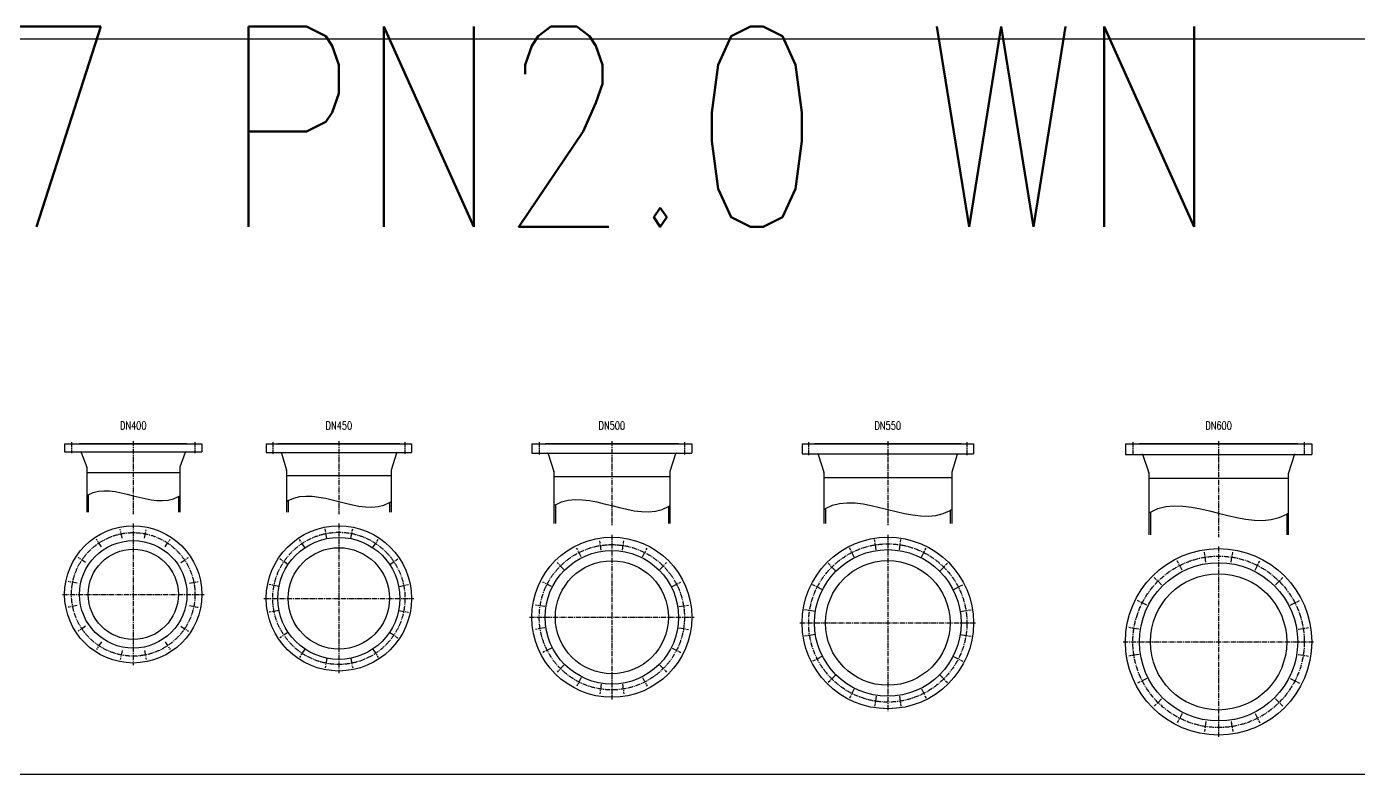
# Model space of a CAD drawing. Extents: x 45567 to 121349, y -17555 to 19241.
# Drawn here: x 88563 to 94386, y 15972 to 19241 of the extents above; entities that cross this region are included whole.
import ezdxf
from ezdxf.enums import TextEntityAlignment as Align

# ---------------------------------------------------------------- set-up
doc = ezdxf.new("R2010")
doc.units = 0
doc.header["$LTSCALE"] = 30
doc.header["$MEASUREMENT"] = 0
doc.linetypes.add('CENTER2', pattern=[1.125, 0.75, -0.125, 0.125, -0.125])
doc.layers.get('0').update_dxf_attribs({"linetype": 'CONTINUOUS'})
for name, color, linetype in [('1', 2, 'CONTINUOUS'), ('2', 1, 'CONTINUOUS'), ('4', 3, 'CENTER2')]:
    doc.layers.add(name, color=color, linetype=linetype)
doc.styles.add('HZ', font='simplex.shx', dxfattribs={"width": 0.75, "bigfont": 'SBTXT.shx'})

msp = doc.modelspace()

# ---------------------------------------------------------------- linework, layer by layer
at = {"layer": '1'}
msp.add_lwpolyline([(82109.225418, 19186.893124), (95314.194188, 19186.893124), (95314.194188, 15972.013531), (82109.225418, 15972.013531)], close=True, dxfattribs=at)
for points in [[(88825.544474, 17190.199029), (88831.544474, 17193.799029), (89225.944474, 17186.599029), (89231.944474, 17190.199029)], [(89699.33076, 17164.549029), (89706.33076, 17168.749029), (90149.33076, 17160.349029), (90156.33076, 17164.549029)], [(90867.448619, 17146.799029), (90874.448619, 17150.999029), (91368.448619, 17142.599029), (91375.448619, 17146.799029)], [(92048.497413, 17130.049029), (92055.497413, 17134.249029), (92600.497413, 17125.849029), (92607.497413, 17130.049029)], [(93469.364258, 17114.299029), (93476.364258, 17118.499029), (94072.364258, 17110.099029), (94079.364258, 17114.299029)]]:
    msp.add_spline(points, degree=3, dxfattribs=at)
at = {"layer": '2'}
for p, q in [((88728.744474, 17417.199029), (89328.744474, 17417.199029)), ((88728.744474, 17417.199029), (88728.744474, 17381.799029)), ((88793.744474, 17418.799029), (89263.744474, 17418.799029)), ((88793.744474, 17418.799029), (88793.744474, 17417.199029)), ((89263.744474, 17418.799029), (89263.744474, 17417.199029)), ((89328.744474, 17417.199029), (89328.744474, 17381.799029)), ((89610.33076, 17417.199029), (90245.33076, 17417.199029)), ((89610.33076, 17417.199029), (89610.33076, 17378.799029)), ((89661.08076, 17418.799029), (90194.58076, 17418.799029)), ((89661.08076, 17418.799029), (89661.08076, 17417.199029)), ((90194.58076, 17418.799029), (90194.58076, 17417.199029)), ((90245.33076, 17417.199029), (90245.33076, 17378.799029)), ((90771.448619, 17417.199029), (91471.448619, 17417.199029)), ((90771.448619, 17417.199029), (90771.448619, 17375.799029)), ((90829.448619, 17418.799029), (91413.448619, 17418.799029)), ((90829.448619, 17418.799029), (90829.448619, 17417.199029)), ((91413.448619, 17418.799029), (91413.448619, 17417.199029)), ((91471.448619, 17417.199029), (91471.448619, 17375.799029)), ((91952.997413, 17417.199029), (92702.997413, 17417.199029)), ((91952.997413, 17417.199029), (91952.997413, 17372.799029)), ((92007.497413, 17418.799029), (92648.497413, 17418.799029)), ((92007.497413, 17418.799029), (92007.497413, 17417.199029)), ((92648.497413, 17418.799029), (92648.497413, 17417.199029)), ((92702.997413, 17417.199029), (92702.997413, 17372.799029)), ((93366.864258, 17417.199029), (94181.864258, 17417.199029)), ((93366.864258, 17417.199029), (93366.864258, 17370.799029)), ((93428.364258, 17418.799029), (94120.364258, 17418.799029)), ((93428.364258, 17418.799029), (93428.364258, 17417.199029)), ((94120.364258, 17418.799029), (94120.364258, 17417.199029)), ((94181.864258, 17417.199029), (94181.864258, 17370.799029)), ((88728.744474, 17381.799029), (89328.744474, 17381.799029)), ((88801.334913, 17378.868204), (88825.262019, 17314.558195)), ((89256.154034, 17378.868204), (89232.226928, 17314.558195)), ((89610.33076, 17378.799029), (90245.33076, 17378.799029)), ((89676.308179, 17375.622415), (89699.131765, 17301.445761)), ((90179.35334, 17375.622415), (90156.529754, 17301.445761)), ((90771.448619, 17375.799029), (91471.448619, 17375.799029)), ((90842.947381, 17372.665657), (90867.23608, 17296.465816)), ((91399.949856, 17372.665657), (91375.661157, 17296.465816)), ((91952.997413, 17372.799029), (92702.997413, 17372.799029)), ((92023.988675, 17369.650315), (92048.289735, 17292.458713)), ((92632.006151, 17369.650315), (92607.705091, 17292.458713)), ((93366.864258, 17370.799029), (93439.108302, 17370.799029)), ((93366.864258, 17370.799029), (94181.864258, 17370.799029)), ((93443.382561, 17367.706407), (93469.138517, 17289.484614)), ((94105.345956, 17367.706407), (94079.59, 17289.484614)), ((94109.620215, 17370.799029), (94181.864258, 17370.799029)), ((88825.544474, 17312.98902), (88825.544474, 17118.799029)), ((89231.944474, 17312.98902), (89231.944474, 17118.799029)), ((89699.33076, 17300.122375), (89699.33076, 17118.799029)), ((90156.33076, 17300.122375), (90156.33076, 17118.799029)), ((90867.448619, 17295.099188), (90867.448619, 17068.799029)), ((91375.448619, 17295.099188), (91375.448619, 17068.799029)), ((88825.544474, 17291.799029), (89231.944474, 17291.799029)), ((89699.33076, 17278.799029), (90156.33076, 17278.799029)), ((90867.448619, 17273.799029), (91375.448619, 17273.799029)), ((92048.497413, 17291.107427), (92048.497413, 17068.799029)), ((92048.497413, 17269.799029), (92607.497413, 17269.799029)), ((92607.497413, 17291.107427), (92607.497413, 17068.799029)), ((93469.364258, 17288.077236), (93469.364258, 17018.799029)), ((93469.364258, 17266.799029), (94079.364258, 17266.799029)), ((94079.364258, 17288.077236), (94079.364258, 17018.799029)), ((88831.544474, 17193.799029), (88831.544474, 17118.799029)), ((89225.944474, 17186.599029), (89225.944474, 17118.799029)), ((89706.33076, 17168.749029), (89706.33076, 17118.799029)), ((90149.33076, 17160.349029), (90149.33076, 17118.799029)), ((90874.448619, 17150.999029), (90874.448619, 17068.799029)), ((91368.448619, 17142.599029), (91368.448619, 17068.799029)), ((92055.497413, 17134.249029), (92055.497413, 17068.799029)), ((92600.497413, 17125.849029), (92600.497413, 17068.799029)), ((93476.364258, 17118.499029), (93476.364258, 17018.799029)), ((94072.364258, 17110.099029), (94072.364258, 17018.799029))]:
    msp.add_line(p, q, dxfattribs=at)
for centre, radius in [((89028.744474, 16758.799029), 300), ((89927.83076, 16741.299029), 317.5), ((89927.83076, 16741.299029), 266.75), ((91121.448619, 16658.799029), 350), ((92327.997413, 16633.799029), 375), ((89028.744474, 16758.799029), 235), ((89028.744474, 16758.799029), 197.2), ((89927.83076, 16741.299029), 221.5), ((91121.448619, 16658.799029), 292), ((92327.997413, 16633.799029), 320.5), ((93774.364258, 16551.299029), 407.5), ((91121.448619, 16658.799029), 247), ((92327.997413, 16633.799029), 272.5), ((93774.364258, 16551.299029), 346), ((93774.364258, 16551.299029), 298)]:
    msp.add_circle(centre, radius, dxfattribs=at)
for centre, start, end in [((88797.117367, 17377.299029), 20.4081616194, 90), ((89260.37158, 17377.299029), 90, 159.5918383806), ((89672.007174, 17374.299029), 17.1027289691, 90), ((90183.654346, 17374.299029), 90, 162.8972710309), ((90838.659919, 17371.299029), 17.6796809771, 90), ((91404.237318, 17371.299029), 90, 162.3203190229), ((92019.696353, 17368.299029), 17.474774256, 90), ((92636.298473, 17368.299029), 90, 162.525225744), ((93439.108302, 17366.299029), 18.2250751108, 90), ((94109.620215, 17366.299029), 90, 161.7749248892), ((88821.044474, 17312.98902), 0, 20.4081616194), ((89236.444474, 17312.98902), 159.5918383806, 180), ((89694.83076, 17300.122375), 0, 17.1027289691), ((90160.83076, 17300.122375), 162.8972710309, 180), ((90862.948619, 17295.099188), 0, 17.6796809771), ((91379.948619, 17295.099188), 162.3203190229, 180), ((92043.997413, 17291.107427), 0, 17.474774256), ((92611.997413, 17291.107427), 162.525225744, 180), ((93464.864258, 17288.077236), 0, 18.2250751108), ((94083.864258, 17288.077236), 161.7749248892, 180)]:
    msp.add_arc(centre, 4.5, start, end, dxfattribs=at)
at = {"layer": '4'}
for p, q in [((88758.744474, 17423.799029), (88758.744474, 17376.799029)), ((89028.744474, 17428.799029), (89028.744474, 17108.799029)), ((89298.744474, 17423.799029), (89298.744474, 17376.799029)), ((89638.83076, 17423.799029), (89638.83076, 17373.799029)), ((89927.83076, 17428.799029), (89927.83076, 17108.799029)), ((90216.83076, 17423.799029), (90216.83076, 17373.799029)), ((90803.948619, 17423.799029), (90803.948619, 17370.799029)), ((91121.448619, 17428.799029), (91121.448619, 17058.799029)), ((91438.948619, 17423.799029), (91438.948619, 17370.799029)), ((91981.997413, 17423.799029), (91981.997413, 17367.799029)), ((92327.997413, 17428.799029), (92327.997413, 17058.799029)), ((92673.997413, 17423.799029), (92673.997413, 17367.799029)), ((93399.614258, 17423.799029), (93399.614258, 17365.799029)), ((93774.364258, 17428.799029), (93774.364258, 17008.799029)), ((94149.114258, 17423.799029), (94149.114258, 17365.799029)), ((89028.744474, 17068.799029), (89028.744474, 16448.799029)), ((89927.83076, 17068.799029), (89927.83076, 16413.799029)), ((88979.923121, 17004.240545), (88972.217053, 17042.981564)), ((89077.565827, 17004.240545), (89085.271894, 17042.981564)), ((89875.595326, 17003.904288), (89867.303987, 17045.587662)), ((89980.066194, 17003.904288), (89988.357532, 17045.587662)), ((91121.448619, 17018.799029), (91121.448619, 16298.799029)), ((92327.997413, 17018.799029), (92327.997413, 16248.799029)), ((88889.713023, 16966.874299), (88867.767999, 16999.717349)), ((89167.775924, 16966.874299), (89189.720949, 16999.717349)), ((89779.07683, 16963.925018), (89755.465095, 16999.262476)), ((90076.58469, 16963.925018), (90100.196425, 16999.262476)), ((90986.953933, 16922.759712), (90967.659337, 16960.627489)), ((91075.104908, 16951.4017), (91068.456444, 16993.378454)), ((91167.792329, 16951.4017), (91174.440794, 16993.378454)), ((91255.943304, 16922.759712), (91275.2379, 16960.627489)), ((92181.244984, 16921.816888), (92160.588416, 16962.357685)), ((92277.429972, 16953.069285), (92270.312204, 16998.009105)), ((92378.564854, 16953.069285), (92385.682622, 16998.009105)), ((92474.749842, 16921.816888), (92495.40641, 16962.357685)), ((93774.364258, 16968.799029), (93774.364258, 16133.799029)), ((88820.669203, 16897.83048), (88787.826153, 16919.775504)), ((89236.819744, 16897.83048), (89269.662794, 16919.775504)), ((89705.204771, 16890.052959), (89669.867313, 16913.664694)), ((90150.456749, 16890.052959), (90185.794207, 16913.664694)), ((90911.968235, 16868.279413), (90881.916197, 16898.331451)), ((91330.929003, 16868.279413), (91360.981041, 16898.331451)), ((92099.425146, 16862.371296), (92067.251787, 16894.544654)), ((92556.56968, 16862.371296), (92588.743039, 16894.544654)), ((93614.559602, 16864.933325), (93593.903035, 16905.474122)), ((93719.299327, 16898.965325), (93712.181558, 16943.905144)), ((93829.42919, 16898.965325), (93836.546958, 16943.905144)), ((93934.168914, 16864.933325), (93954.825482, 16905.474122)), ((93525.462671, 16800.200616), (93493.289313, 16832.373974)), ((94023.265845, 16800.200616), (94055.439204, 16832.373974)), ((88783.302957, 16807.620382), (88744.561939, 16815.32645)), ((89274.18599, 16807.620382), (89312.927009, 16815.32645)), ((89665.225501, 16793.534463), (89623.542127, 16801.825801)), ((90190.436019, 16793.534463), (90232.119393, 16801.825801)), ((90857.487936, 16793.293714), (90819.620159, 16812.588311)), ((91385.409301, 16793.293714), (91423.277079, 16812.588311)), ((92039.979554, 16780.551458), (91999.438757, 16801.208026)), ((92616.015272, 16780.551458), (92656.556069, 16801.208026)), ((88718.744474, 16758.799029), (89338.744474, 16758.799029)), ((89600.33076, 16741.299029), (90255.33076, 16741.299029)), ((93460.729962, 16711.103685), (93420.189165, 16731.760253)), ((94087.998555, 16711.103685), (94128.539352, 16731.760253)), ((88783.302957, 16709.977676), (88744.561939, 16702.271608)), ((89274.18599, 16709.977676), (89312.927009, 16702.271608)), ((89665.225501, 16689.063595), (89623.542127, 16680.772257)), ((90190.436019, 16689.063595), (90232.119393, 16680.772257)), ((90761.448619, 16658.799029), (91481.448619, 16658.799029)), ((90828.845948, 16705.142739), (90786.869193, 16711.791204)), ((91414.05129, 16705.142739), (91456.028044, 16711.791204)), ((92008.727157, 16684.36647), (91963.787337, 16691.484238)), ((92647.267669, 16684.36647), (92692.207489, 16691.484238)), ((88820.669203, 16619.767578), (88787.826153, 16597.822554)), ((89236.819744, 16619.767578), (89269.662794, 16597.822554)), ((90828.845948, 16612.455319), (90786.869193, 16605.806854)), ((91414.05129, 16612.455319), (91456.028044, 16605.806854)), ((91942.997413, 16633.799029), (92712.997413, 16633.799029)), ((93426.697962, 16606.363961), (93381.758143, 16613.481729)), ((94122.030554, 16606.363961), (94166.970374, 16613.481729)), ((88889.713023, 16550.723758), (88867.767999, 16517.880709)), ((89167.775924, 16550.723758), (89189.720949, 16517.880709)), ((89705.204771, 16592.545099), (89669.867313, 16568.933364)), ((90150.456749, 16592.545099), (90185.794207, 16568.933364)), ((92008.727157, 16583.231588), (91963.787337, 16576.11382)), ((92647.267669, 16583.231588), (92692.207489, 16576.11382)), ((93356.864258, 16551.299029), (94191.864258, 16551.299029)), ((88979.923121, 16513.357513), (88972.217053, 16474.616494)), ((89077.565827, 16513.357513), (89085.271894, 16474.616494)), ((89779.07683, 16518.67304), (89755.465095, 16483.335582)), ((90076.58469, 16518.67304), (90100.196425, 16483.335582)), ((90857.487936, 16524.304343), (90819.620159, 16505.009747)), ((91385.409301, 16524.304343), (91423.277079, 16505.009747)), ((92039.979554, 16487.0466), (91999.438757, 16466.390032)), ((92616.015272, 16487.0466), (92656.556069, 16466.390032)), ((93426.697962, 16496.234097), (93381.758143, 16489.116329)), ((94122.030554, 16496.234097), (94166.970374, 16489.116329)), ((89875.595326, 16478.69377), (89867.303987, 16437.010396)), ((89980.066194, 16478.69377), (89988.357532, 16437.010396)), ((90911.968235, 16449.318645), (90881.916197, 16419.266607)), ((91330.929003, 16449.318645), (91360.981041, 16419.266607)), ((90986.953933, 16394.838346), (90967.659337, 16356.970569)), ((91075.104908, 16366.196358), (91068.456444, 16324.219604)), ((91167.792329, 16366.196358), (91174.440794, 16324.219604)), ((91255.943304, 16394.838346), (91275.2379, 16356.970569)), ((92099.425146, 16405.226762), (92067.251787, 16373.053403)), ((92556.56968, 16405.226762), (92588.743039, 16373.053403)), ((93460.729962, 16391.494373), (93420.189165, 16370.837805)), ((94087.998555, 16391.494373), (94128.539352, 16370.837805)), ((92181.244984, 16345.78117), (92160.588416, 16305.240373)), ((92277.429972, 16314.528773), (92270.312204, 16269.588953)), ((92378.564854, 16314.528773), (92385.682622, 16269.588953)), ((92474.749842, 16345.78117), (92495.40641, 16305.240373)), ((93525.462671, 16302.397442), (93493.289313, 16270.224083)), ((94023.265845, 16302.397442), (94055.439204, 16270.224083)), ((93614.559602, 16237.664732), (93593.903035, 16197.123936)), ((93719.299327, 16203.632733), (93712.181558, 16158.692914)), ((93829.42919, 16203.632733), (93836.546958, 16158.692914)), ((93934.168914, 16237.664732), (93954.825482, 16197.123936))]:
    msp.add_line(p, q, dxfattribs=at)
for centre, radius in [((89028.744474, 16758.799029), 270), ((89028.744474, 16758.799029), 270), ((89028.744474, 16758.799029), 270), ((89028.744474, 16758.799029), 270), ((89028.744474, 16758.799029), 270), ((89028.744474, 16758.799029), 270), ((89028.744474, 16758.799029), 270), ((89028.744474, 16758.799029), 270), ((89028.744474, 16758.799029), 270), ((89028.744474, 16758.799029), 270), ((89028.744474, 16758.799029), 270), ((89028.744474, 16758.799029), 270), ((89028.744474, 16758.799029), 270), ((89028.744474, 16758.799029), 270), ((89028.744474, 16758.799029), 270), ((89028.744474, 16758.799029), 270), ((89927.83076, 16741.299029), 289), ((89927.83076, 16741.299029), 289), ((89927.83076, 16741.299029), 289), ((89927.83076, 16741.299029), 289), ((89927.83076, 16741.299029), 289), ((89927.83076, 16741.299029), 289), ((89927.83076, 16741.299029), 289), ((89927.83076, 16741.299029), 289), ((89927.83076, 16741.299029), 289), ((89927.83076, 16741.299029), 289), ((89927.83076, 16741.299029), 289), ((89927.83076, 16741.299029), 289), ((89927.83076, 16741.299029), 289), ((89927.83076, 16741.299029), 289), ((89927.83076, 16741.299029), 289), ((89927.83076, 16741.299029), 289), ((91121.448619, 16658.799029), 317.5), ((91121.448619, 16658.799029), 317.5), ((91121.448619, 16658.799029), 317.5), ((91121.448619, 16658.799029), 317.5), ((91121.448619, 16658.799029), 317.5), ((91121.448619, 16658.799029), 317.5), ((91121.448619, 16658.799029), 317.5), ((91121.448619, 16658.799029), 317.5), ((91121.448619, 16658.799029), 317.5), ((91121.448619, 16658.799029), 317.5), ((91121.448619, 16658.799029), 317.5), ((91121.448619, 16658.799029), 317.5), ((91121.448619, 16658.799029), 317.5), ((91121.448619, 16658.799029), 317.5), ((91121.448619, 16658.799029), 317.5), ((91121.448619, 16658.799029), 317.5), ((91121.448619, 16658.799029), 317.5), ((91121.448619, 16658.799029), 317.5), ((91121.448619, 16658.799029), 317.5), ((91121.448619, 16658.799029), 317.5), ((92327.997413, 16633.799029), 346), ((92327.997413, 16633.799029), 346), ((92327.997413, 16633.799029), 346), ((92327.997413, 16633.799029), 346), ((92327.997413, 16633.799029), 346), ((92327.997413, 16633.799029), 346), ((92327.997413, 16633.799029), 346), ((92327.997413, 16633.799029), 346), ((92327.997413, 16633.799029), 346), ((92327.997413, 16633.799029), 346), ((92327.997413, 16633.799029), 346), ((92327.997413, 16633.799029), 346), ((92327.997413, 16633.799029), 346), ((92327.997413, 16633.799029), 346), ((92327.997413, 16633.799029), 346), ((92327.997413, 16633.799029), 346), ((92327.997413, 16633.799029), 346), ((92327.997413, 16633.799029), 346), ((92327.997413, 16633.799029), 346), ((92327.997413, 16633.799029), 346), ((93774.364258, 16551.299029), 374.75), ((93774.364258, 16551.299029), 374.75), ((93774.364258, 16551.299029), 374.75), ((93774.364258, 16551.299029), 374.75), ((93774.364258, 16551.299029), 374.75), ((93774.364258, 16551.299029), 374.75), ((93774.364258, 16551.299029), 374.75), ((93774.364258, 16551.299029), 374.75), ((93774.364258, 16551.299029), 374.75), ((93774.364258, 16551.299029), 374.75), ((93774.364258, 16551.299029), 374.75), ((93774.364258, 16551.299029), 374.75), ((93774.364258, 16551.299029), 374.75), ((93774.364258, 16551.299029), 374.75), ((93774.364258, 16551.299029), 374.75), ((93774.364258, 16551.299029), 374.75), ((93774.364258, 16551.299029), 374.75), ((93774.364258, 16551.299029), 374.75), ((93774.364258, 16551.299029), 374.75), ((93774.364258, 16551.299029), 374.75)]:
    msp.add_circle(centre, radius, dxfattribs=at)

# ---------------------------------------------------------------- texts
at = {"style": 'HZ', "width": 0.75}
for s, height, p in [('HG20617-97 PN2.0 WN', 875, (88436.47182, 18103.241321)), ('DN400', 35, (89028.744474, 17468.799029)), ('DN450', 35, (89927.83076, 17468.799029)), ('DN500', 35, (91121.448619, 17468.799029)), ('DN550', 35, (92327.997413, 17468.799029)), ('DN600', 35, (93774.364258, 17468.799029))]:
    msp.add_text(s, height=height, dxfattribs=at).set_placement(p, align=Align.BOTTOM_CENTER)

doc.saveas('drawing.dxf')
